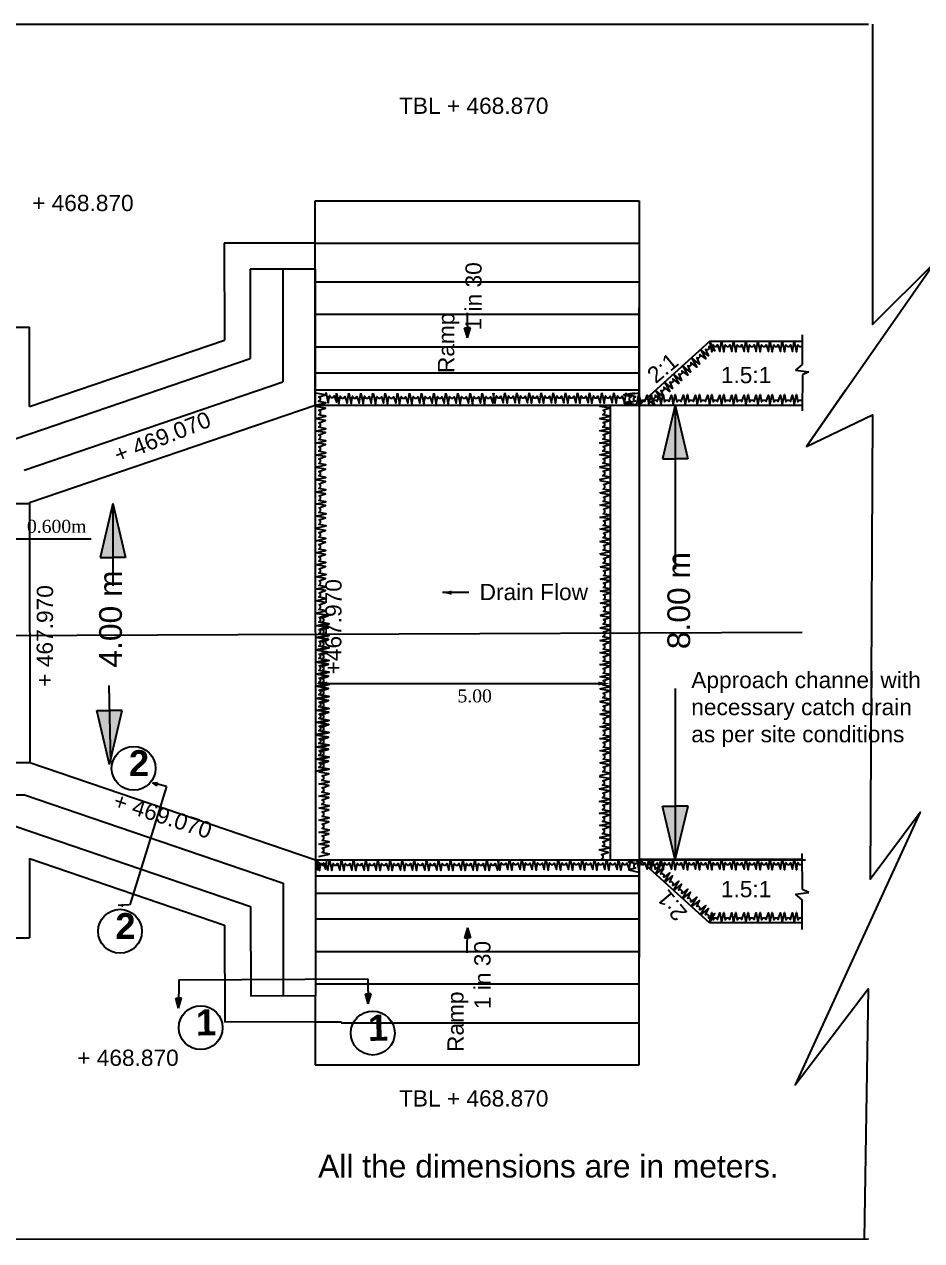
# Model space of a CAD drawing. Header units: inches. Extents: x 22.1 to 110.6, y -31.4 to 37.6.
# Drawn here: x 63.39 to 77.21, y -12.12 to 6.6 of the extents above; entities that cross this region are included whole.
import ezdxf

# ---------------------------------------------------------------- set-up
doc = ezdxf.new("R2010")
doc.units = ezdxf.units.IN
doc.header["$MEASUREMENT"] = 0
doc.linetypes.add('ACAD_ISO03W100', pattern=[30, 12, -18])
doc.styles.get("Standard").update_dxf_attribs({"font": 'times.ttf', "height": 0.2})
doc.dimstyles.get("Standard").update_dxf_attribs({"dimtxt": 0.18, "dimasz": 0.18, "dimexe": 0.18, "dimexo": 0.0625, "dimgap": 0.09, "dimtad": 2, "dimjust": 1, "dimdec": 4, "dimzin": 0, "dimdsep": 46, "dimtxsty": 'Standard', "dimcen": 0.09, "dimadec": 0, "dimazin": 0, "dimtfac": 1, "dimtdec": 4, "dimtofl": 0, "dimtmove": 0, "dimatfit": 3, "dimfxl": 1, "dimtolj": 1, "dimtzin": 0, "dimarcsym": 0})

# ---------------------------------------------------------------- blocks, each defined once
blk = doc.blocks.new('*D8')
at = {"color": 0, "lineweight": -2, "transparency": 16777216}
for p, q in [((67.874, -2.848), (67.874, -3.726)), ((72.408, -2.83), (72.408, -3.726)), ((68.054, -3.546), (72.228, -3.546))]:
    blk.add_line(p, q, dxfattribs=at)
at = {"color": 0, "transparency": 16777216}
for points in [[(68.054, -3.516), (68.054, -3.576), (67.874, -3.546)], [(72.228, -3.516), (72.228, -3.576), (72.408, -3.546)]]:
    blk.add_solid(points, dxfattribs=at)
at = {"layer": 'Defpoints', "color": 0, "transparency": 16777216}
for p in [(67.874, -2.785), (72.408, -2.767), (72.408, -3.546)]:
    blk.add_point(p, dxfattribs=at)
at = {"color": 0, "transparency": 16777216, "insert": (70.325, -3.738), "char_height": 0.2, "attachment_point": 5}
blk.add_mtext('\\A1;5.00', dxfattribs=at)
blk = doc.blocks.new('*D10')
at = {"color": 0, "lineweight": -2, "transparency": 16777216}
for p, q in [((62.574, -1.326), (62.574, -1.14)), ((62.754, -1.32), (62.974, -1.32)), ((63.154, -1.32), (64.421, -1.32)), ((63.154, -1.379), (63.154, -1.5))]:
    blk.add_line(p, q, dxfattribs=at)
at = {"color": 0, "transparency": 16777216}
for points in [[(62.754, -1.29), (62.754, -1.35), (62.574, -1.32)], [(62.974, -1.29), (62.974, -1.35), (63.154, -1.32)]]:
    blk.add_solid(points, dxfattribs=at)
at = {"layer": 'Defpoints', "color": 0, "transparency": 16777216}
for p in [(62.574, -1.389), (63.154, -1.316), (63.154, -1.32)]:
    blk.add_point(p, dxfattribs=at)
at = {"color": 0, "transparency": 16777216, "insert": (63.89, -1.128), "char_height": 0.2, "attachment_point": 5}
blk.add_mtext('\\A1;0.600m', dxfattribs=at)

msp = doc.modelspace()

# ---------------------------------------------------------------- hatches: boundary and pattern name
h = msp.add_hatch(color=256)
h.paths.add_polyline_path([(70.26002, 1.92849), (70.21521, 1.92918), (70.21284, 1.7752)])
h.paths.add_polyline_path([(70.21521, 1.92918), (70.1704, 1.92987), (70.21284, 1.7752)])
h = msp.add_hatch(color=256)
h.paths.add_polyline_path([(73.41168, 0.73938), (73.21575, -0.08864), (73.41168, -0.08864)])
h.paths.add_polyline_path([(73.41168, 0.73938), (73.41168, -0.08864), (73.60761, -0.08864)])
h = msp.add_hatch(color=256)
h.paths.add_polyline_path([(64.75442, -0.77645), (64.55849, -1.60448), (64.75442, -1.60448)])
h.paths.add_polyline_path([(64.75442, -0.77645), (64.75442, -1.60448), (64.95035, -1.60448)])
h = msp.add_hatch(color=256)
h.paths.add_polyline_path([(69.97063, -2.11358), (69.82782, -2.1465), (69.97063, -2.1465)])
h.paths.add_polyline_path([(69.97063, -2.1465), (69.82782, -2.1465), (69.97063, -2.17943)])
h = msp.add_hatch(color=256)
h.paths.add_polyline_path([(64.70192, -4.7896), (64.89785, -3.96157), (64.70192, -3.96157)])
h.paths.add_polyline_path([(64.70192, -4.7896), (64.70192, -3.96157), (64.50599, -3.96157)])
h = msp.add_hatch(color=256)
h.paths.add_polyline_path([(65.43503, -5.09314), (65.36346, -5.07396), (65.42797, -5.11949)])
h.paths.add_polyline_path([(65.44209, -5.06679), (65.36346, -5.07396), (65.43503, -5.09314)])
h = msp.add_hatch(color=256)
h.paths.add_polyline_path([(73.41324, -6.26062), (73.60917, -5.43259), (73.41324, -5.43259)])
h.paths.add_polyline_path([(73.41324, -6.26062), (73.41324, -5.43259), (73.21731, -5.43259)])
h = msp.add_hatch(color=256)
h.paths.add_polyline_path([(64.91342, -6.93399), (64.86172, -6.95257), (64.86172, -6.96086), (64.91321, -6.96127)])
h.paths.add_polyline_path([(64.91321, -6.96127), (64.86172, -6.96086), (64.86172, -6.96921), (64.913, -6.98854)])
h.paths.add_polyline_path([(64.86172, -6.95257), (64.83912, -6.96069), (64.86172, -6.96086)])
h.paths.add_polyline_path([(64.86172, -6.96086), (64.83912, -6.96069), (64.86172, -6.96921)])
h = msp.add_hatch(color=256)
h.paths.add_polyline_path([(70.26002, -7.45903), (70.21521, -7.45973), (70.21284, -7.30575)])
h.paths.add_polyline_path([(70.21521, -7.45973), (70.1704, -7.46042), (70.21284, -7.30575)])
h = msp.add_hatch(color=256)
h.paths.add_polyline_path([(65.81335, -8.38857), (65.76854, -8.38788), (65.76616, -8.54186)])
h.paths.add_polyline_path([(65.76854, -8.38788), (65.72373, -8.38719), (65.76616, -8.54186)])
h = msp.add_hatch(color=256)
h.paths.add_polyline_path([(68.73247, -8.32271), (68.68766, -8.32202), (68.68528, -8.476)])
h.paths.add_polyline_path([(68.68766, -8.32202), (68.64285, -8.32133), (68.68528, -8.476)])

# ---------------------------------------------------------------- linework, layer by layer
for p, q in [((24.58077, 6.60117), (76.38602, 6.60117)), ((67.87152, 3.88519), (72.85844, 3.88519)), ((67.87152, 2.83338), (67.87152, 3.88519)), ((72.85844, 3.88519), (72.85844, -6.26062)), ((68.27152, 3.23519), (72.85844, 3.23519)), ((67.87152, 2.83338), (66.87035, 2.83283)), ((66.87035, 2.83283), (66.87112, 1.45503)), ((67.37035, 2.83311), (67.37132, 1.0972)), ((67.87152, 2.83338), (67.87656, -8.35462)), ((67.87152, 0.73938), (67.87152, 2.83338)), ((67.87152, 2.63938), (72.85844, 2.63938)), ((67.87152, 2.13938), (72.85844, 2.13938)), ((70.20874, 2.15897), (70.21284, 1.7752)), ((72.85844, 0.73938), (72.85844, 2.23938)), ((70.21284, 1.7752), (70.1704, 1.92987)), ((70.1704, 1.92987), (70.21521, 1.92918)), ((70.21284, 1.7752), (70.26002, 1.92849)), ((70.26002, 1.92849), (70.21521, 1.92918)), ((73.93784, 1.72014), (72.85844, 0.73938)), ((75.36436, 1.72014), (73.93784, 1.72014)), ((75.36436, 1.82128), (75.36436, 1.36667)), ((67.87152, 1.63938), (72.85844, 1.63938)), ((75.36436, 1.36667), (75.26123, 1.27652)), ((67.87152, 1.23938), (72.85844, 1.23938)), ((75.26123, 1.27652), (75.46849, 1.25166)), ((75.37315, 1.20609), (75.36436, 0.65289)), ((75.46849, 1.25166), (75.37315, 1.20609)), ((63.38994, -0.25907), (67.37132, 1.0972)), ((67.87152, 0.97341), (72.85844, 0.97341)), ((63.47268, -0.7591), (67.87152, 0.73938)), ((67.87152, 0.73938), (72.85844, 0.73938)), ((72.40844, 0.73938), (72.40844, -6.26062)), ((72.85844, 0.73938), (72.85844, -6.26062)), ((72.85844, 0.73938), (75.36436, 0.73938)), ((73.41168, 0.73938), (73.21575, -0.08864)), ((73.41168, 0.73938), (73.41168, -1.78499)), ((73.41168, 0.73938), (73.60761, -0.08864)), ((73.21575, -0.08864), (73.41168, -0.08864)), ((73.60761, -0.08864), (73.41168, -0.08864)), ((46.88776, -0.75336), (63.47269, -0.77479)), ((63.47268, -0.7591), (63.47535, -4.7591)), ((64.75442, -0.77645), (64.55849, -1.60448)), ((64.75442, -0.77645), (64.75437, -2.03982)), ((64.75442, -0.77645), (64.95035, -1.60448)), ((64.55849, -1.60448), (64.75442, -1.60448)), ((64.95035, -1.60448), (64.75442, -1.60448)), ((70.23578, -2.1465), (69.82782, -2.1465)), ((29.73537, -2.93597), (75.36436, -2.75535)), ((64.72592, -4.75953), (64.69746, -3.57495)), ((73.41168, -3.62245), (73.41168, -6.26062)), ((64.70192, -4.7896), (64.50599, -3.96157)), ((64.50599, -3.96157), (64.70192, -3.96157)), ((64.70192, -4.7896), (64.89785, -3.96157)), ((64.89785, -3.96157), (64.70192, -3.96157)), ((46.88742, -4.75336), (63.47535, -4.7591)), ((63.47535, -4.7591), (67.8754, -6.26062)), ((65.58015, -5.13156), (65.01696, -6.95223)), ((65.36346, -5.07396), (65.44209, -5.06679)), ((65.36346, -5.07396), (65.42797, -5.11949)), ((65.57866, -5.13164), (65.36346, -5.07396)), ((65.42797, -5.11949), (65.44209, -5.06679)), ((46.88724, -5.25336), (63.3923, -5.25907)), ((63.3923, -5.25907), (67.3756, -6.61837)), ((73.21731, -5.43259), (73.41324, -5.43259)), ((73.41324, -6.26062), (73.21731, -5.43259)), ((73.60917, -5.43259), (73.41324, -5.43259)), ((73.41324, -6.26062), (73.60917, -5.43259)), ((75.37315, -6.7168), (75.36436, -6.1636)), ((67.87152, -6.26062), (72.85844, -6.26062)), ((67.8754, -6.26062), (75.41673, -6.26062)), ((67.8754, -6.26062), (67.8754, -8.35462)), ((72.85844, -6.25009), (75.36436, -6.25009)), ((73.93784, -7.23085), (72.85844, -6.25009)), ((72.85844, -6.26062), (72.85844, -7.76062)), ((72.85844, -9.41573), (72.85844, -6.26062)), ((67.87152, -6.50396), (72.85844, -6.50396)), ((67.3756, -6.61837), (67.37656, -8.35489)), ((75.46849, -6.76237), (75.37315, -6.7168)), ((67.87152, -6.76993), (72.85844, -6.76993)), ((75.26123, -6.78723), (75.46849, -6.76237)), ((75.36436, -6.87738), (75.26123, -6.78723)), ((75.36436, -7.33199), (75.36436, -6.87738)), ((65.01306, -6.95241), (64.83912, -6.96069)), ((67.87152, -7.16993), (72.85844, -7.16993)), ((75.36436, -7.23085), (73.93784, -7.23085)), ((70.21284, -7.30575), (70.1704, -7.46042)), ((70.1704, -7.46042), (70.21521, -7.45973)), ((70.20874, -7.68952), (70.21284, -7.30575)), ((70.21284, -7.30575), (70.26002, -7.45903)), ((70.26002, -7.45903), (70.21521, -7.45973)), ((67.87152, -7.66993), (72.85844, -7.66993)), ((65.77285, -8.10807), (65.76616, -8.54186)), ((65.77285, -8.10807), (68.68119, -8.09223)), ((67.87152, -8.16993), (72.85844, -8.16993)), ((68.68119, -8.09223), (68.68528, -8.476)), ((65.72373, -8.38719), (65.76854, -8.38788)), ((65.76616, -8.54186), (65.72373, -8.38719)), ((65.76616, -8.54186), (65.81335, -8.38857)), ((65.81335, -8.38857), (65.76854, -8.38788)), ((67.8754, -8.35462), (66.87656, -8.35517)), ((67.87152, -8.36393), (67.87152, -9.41573)), ((68.68528, -8.476), (68.64285, -8.32133)), ((68.64285, -8.32133), (68.68766, -8.32202)), ((68.68528, -8.476), (68.73247, -8.32271)), ((68.73247, -8.32271), (68.68766, -8.32202)), ((68.27152, -8.76573), (72.85844, -8.76573)), ((67.87152, -9.41573), (72.85844, -9.41573)), ((24.47251, -12.12123), (76.38602, -12.09245))]:
    msp.add_line(p, q)
at = {"linetype": 'ACAD_ISO03W100'}
for p, q in [((67.87129, 3.23338), (66.47013, 3.23261)), ((66.47013, 3.23261), (66.47096, 1.74128)), ((67.87129, 3.23338), (68.27152, 3.23519)), ((56.62106, 1.95204), (63.47362, 1.9409)), ((63.47319, 0.72008), (63.47362, 1.9409)), ((63.47319, 0.72008), (66.47096, 1.74128)), ((63.073, 0.16118), (66.87112, 1.45503)), ((63.073, -5.67937), (66.87579, -6.97613)), ((63.47319, -6.23827), (66.47595, -7.26233)), ((63.47319, -6.23827), (63.47362, -7.4591)), ((66.87579, -6.97613), (66.87656, -8.35517)), ((66.47595, -7.26233), (66.47678, -8.75539)), ((56.62628, -7.46146), (63.47362, -7.4591)), ((67.87562, -8.75462), (66.47678, -8.75539)), ((67.87562, -8.75462), (68.2754, -8.7544))]:
    msp.add_line(p, q, dxfattribs=at)
for points in [[(76.44901, 6.60117), (76.44901, 1.97827), (77.41327, 2.94171), (75.43118, 0.10491), (76.03395, 0.9676), (75.43118, 0.10491), (76.44937, 0.58995), (76.41183, -6.55917), (77.1807, -5.52504), (75.25852, -9.72067), (76.38226, -8.24334), (76.32218, -12.09248)], [(73.93784, 1.72014), (74.02036, 1.57646), (73.92962, 1.64452), (73.93098, 1.60783), (73.91035, 1.58908), (73.88033, 1.59436), (73.9219, 1.4977), (73.79974, 1.59466)], [(73.93784, 1.72014), (73.97339, 1.55831), (73.99478, 1.6697), (74.01844, 1.64163), (74.04633, 1.64163), (74.065, 1.66572), (74.09923, 1.56623), (74.12444, 1.72014)], [(74.12444, 1.72014), (74.15999, 1.55831), (74.18138, 1.6697), (74.20504, 1.64163), (74.23292, 1.64163), (74.25159, 1.66572), (74.28582, 1.56623), (74.31104, 1.72014)], [(74.31104, 1.72014), (74.34658, 1.55831), (74.36798, 1.6697), (74.39164, 1.64163), (74.41952, 1.64163), (74.43819, 1.66572), (74.47242, 1.56623), (74.49763, 1.72014)], [(74.49763, 1.72014), (74.53318, 1.55831), (74.55457, 1.6697), (74.57823, 1.64163), (74.60612, 1.64163), (74.62479, 1.66572), (74.65902, 1.56623), (74.68423, 1.72014)], [(74.68423, 1.72014), (74.71978, 1.55831), (74.74117, 1.6697), (74.76483, 1.64163), (74.79271, 1.64163), (74.81138, 1.66572), (74.84561, 1.56623), (74.87082, 1.72014)], [(74.87082, 1.72014), (74.90637, 1.55831), (74.92777, 1.6697), (74.95143, 1.64163), (74.97931, 1.64163), (74.99798, 1.66572), (75.03221, 1.56623), (75.05742, 1.72014)], [(75.05742, 1.72014), (75.09297, 1.55831), (75.11436, 1.6697), (75.13802, 1.64163), (75.1659, 1.64163), (75.18457, 1.66572), (75.2188, 1.56623), (75.24402, 1.72014)], [(75.24402, 1.72014), (75.27956, 1.55831), (75.30096, 1.6697), (75.32462, 1.64163), (75.3525, 1.64163), (75.36436, 1.65693)], [(73.79974, 1.59466), (73.88226, 1.45098), (73.79152, 1.51904), (73.79288, 1.48235), (73.77224, 1.4636), (73.74223, 1.46887), (73.7838, 1.37222), (73.66164, 1.46918)], [(73.52353, 1.3437), (73.60605, 1.20001), (73.51531, 1.26807), (73.51667, 1.23139), (73.49604, 1.21264), (73.46602, 1.21791), (73.50759, 1.12126), (73.38543, 1.21821)], [(73.66164, 1.46918), (73.74416, 1.3255), (73.65341, 1.39356), (73.65478, 1.35687), (73.63414, 1.33812), (73.60412, 1.34339), (73.6457, 1.24674), (73.52353, 1.3437)], [(73.38543, 1.21821), (73.46795, 1.07453), (73.37721, 1.14259), (73.37857, 1.10591), (73.35793, 1.08715), (73.32792, 1.09243), (73.36949, 0.99577), (73.24733, 1.09273)], [(68.03429, 0.93677), (68.06984, 0.77493), (68.09124, 0.88633), (68.1149, 0.85826), (68.14278, 0.85826), (68.16145, 0.88235), (68.19568, 0.78285), (68.19899, 0.92636)], [(73.10922, 0.96725), (73.19174, 0.82357), (73.101, 0.89163), (73.10236, 0.85494), (73.08173, 0.83619), (73.05171, 0.84146), (73.09328, 0.74481), (72.97112, 0.84177)], [(73.24733, 1.09273), (73.32985, 0.94905), (73.2391, 1.01711), (73.24047, 0.98042), (73.21983, 0.96167), (73.18981, 0.96695), (73.23139, 0.87029), (73.10922, 0.96725)], [(67.87246, 0.73938), (68.03429, 0.77493), (67.9229, 0.79632), (67.95097, 0.81998), (67.95097, 0.84787), (67.92688, 0.86654), (68.02637, 0.90077), (67.87246, 0.92598)], [(68.19899, 0.92636), (68.23453, 0.76452), (68.25593, 0.87592), (68.27959, 0.84785), (68.30747, 0.84785), (68.32614, 0.87194), (68.36037, 0.77245), (68.38558, 0.92636)], [(68.38558, 0.92636), (68.42113, 0.76452), (68.44252, 0.87592), (68.46618, 0.84785), (68.49407, 0.84785), (68.51274, 0.87194), (68.54696, 0.77245), (68.57218, 0.92636)], [(68.57218, 0.92636), (68.60772, 0.76452), (68.62912, 0.87592), (68.65278, 0.84785), (68.68066, 0.84785), (68.69933, 0.87194), (68.73356, 0.77245), (68.75877, 0.92636)], [(68.76122, 0.9235), (68.79676, 0.76166), (68.81816, 0.87306), (68.84182, 0.84499), (68.8697, 0.84499), (68.88837, 0.86908), (68.9226, 0.76959), (68.94781, 0.9235)], [(68.94781, 0.9235), (68.98336, 0.76166), (69.00475, 0.87306), (69.02841, 0.84499), (69.0563, 0.84499), (69.07497, 0.86908), (69.1092, 0.76959), (69.13441, 0.9235)], [(69.13441, 0.9235), (69.16996, 0.76166), (69.19135, 0.87306), (69.21501, 0.84499), (69.24289, 0.84499), (69.26156, 0.86908), (69.29579, 0.76959), (69.32101, 0.9235)], [(69.32101, 0.9235), (69.35655, 0.76166), (69.37795, 0.87306), (69.40161, 0.84499), (69.42949, 0.84499), (69.44816, 0.86908), (69.48239, 0.76959), (69.5076, 0.9235)], [(69.5076, 0.9235), (69.54315, 0.76166), (69.56454, 0.87306), (69.5882, 0.84499), (69.61609, 0.84499), (69.63476, 0.86908), (69.66898, 0.76959), (69.6942, 0.9235)], [(69.6942, 0.9235), (69.72974, 0.76166), (69.75114, 0.87306), (69.7748, 0.84499), (69.80268, 0.84499), (69.82135, 0.86908), (69.85558, 0.76959), (69.88079, 0.9235)], [(69.88079, 0.9235), (69.91634, 0.76166), (69.93774, 0.87306), (69.96139, 0.84499), (69.98928, 0.84499), (70.00795, 0.86908), (70.04218, 0.76959), (70.06739, 0.9235)], [(70.06739, 0.9235), (70.10294, 0.76166), (70.12433, 0.87306), (70.14799, 0.84499), (70.17587, 0.84499), (70.19454, 0.86908), (70.22877, 0.76959), (70.25399, 0.9235)], [(70.25399, 0.9235), (70.28953, 0.76166), (70.31093, 0.87306), (70.33459, 0.84499), (70.36247, 0.84499), (70.38114, 0.86908), (70.41537, 0.76959), (70.44058, 0.9235)], [(70.44058, 0.9235), (70.47613, 0.76166), (70.49752, 0.87306), (70.52118, 0.84499), (70.54907, 0.84499), (70.56774, 0.86908), (70.60197, 0.76959), (70.62718, 0.9235)], [(70.60197, 0.93142), (70.63751, 0.76959), (70.65891, 0.88098), (70.68257, 0.85291), (70.71045, 0.85291), (70.72912, 0.877), (70.76335, 0.77751), (70.78856, 0.93142)], [(70.78856, 0.93142), (70.82411, 0.76959), (70.8455, 0.88098), (70.86916, 0.85291), (70.89705, 0.85291), (70.91572, 0.877), (70.94995, 0.77751), (70.97516, 0.93142)], [(70.97516, 0.93142), (71.01071, 0.76959), (71.0321, 0.88098), (71.05576, 0.85291), (71.08364, 0.85291), (71.10231, 0.877), (71.13654, 0.77751), (71.16176, 0.93142)], [(71.16176, 0.93142), (71.1973, 0.76959), (71.2187, 0.88098), (71.24236, 0.85291), (71.27024, 0.85291), (71.28891, 0.877), (71.32314, 0.77751), (71.34835, 0.93142)], [(71.34835, 0.93142), (71.3839, 0.76959), (71.40529, 0.88098), (71.42895, 0.85291), (71.45684, 0.85291), (71.47551, 0.877), (71.50974, 0.77751), (71.53495, 0.93142)], [(71.53495, 0.93142), (71.5705, 0.76959), (71.59189, 0.88098), (71.61555, 0.85291), (71.64343, 0.85291), (71.6621, 0.877), (71.69633, 0.77751), (71.72154, 0.93142)], [(71.72154, 0.93142), (71.75709, 0.76959), (71.77849, 0.88098), (71.80215, 0.85291), (71.83003, 0.85291), (71.8487, 0.877), (71.88293, 0.77751), (71.90814, 0.93142)], [(71.90814, 0.93142), (71.94369, 0.76959), (71.96508, 0.88098), (71.98874, 0.85291), (72.01663, 0.85291), (72.0353, 0.877), (72.06952, 0.77751), (72.09474, 0.93142)], [(72.09474, 0.93142), (72.13028, 0.76959), (72.15168, 0.88098), (72.17534, 0.85291), (72.20322, 0.85291), (72.22189, 0.877), (72.25612, 0.77751), (72.28133, 0.93142)], [(72.28133, 0.93142), (72.31688, 0.76959), (72.33827, 0.88098), (72.36193, 0.85291), (72.38982, 0.85291), (72.40849, 0.877), (72.44272, 0.77751), (72.46793, 0.93142)], [(72.46793, 0.93142), (72.50348, 0.76959), (72.52487, 0.88098), (72.54853, 0.85291), (72.57641, 0.85291), (72.59508, 0.877), (72.62931, 0.77751), (72.65453, 0.93142)], [(72.785, 0.92577), (72.62166, 0.89794), (72.73192, 0.87129), (72.70276, 0.84898), (72.70143, 0.82113), (72.72461, 0.80134), (72.62361, 0.77187), (72.77615, 0.73938)], [(72.8544, 0.92577), (72.69107, 0.89794), (72.80132, 0.87129), (72.77216, 0.84898), (72.77084, 0.82113), (72.79401, 0.80134), (72.69301, 0.77187), (72.84555, 0.73938)], [(72.81826, 0.73938), (72.85381, 0.90122), (72.87521, 0.78982), (72.89887, 0.81789), (72.92675, 0.81789), (72.94542, 0.7938), (72.97965, 0.8933), (73.00486, 0.73938)], [(73.00486, 0.73938), (73.04041, 0.90122), (73.0618, 0.78982), (73.08546, 0.81789), (73.11335, 0.81789), (73.13201, 0.7938), (73.16624, 0.8933), (73.19146, 0.73938)], [(73.19146, 0.73938), (73.227, 0.90122), (73.2484, 0.78982), (73.27206, 0.81789), (73.29994, 0.81789), (73.31861, 0.7938), (73.35284, 0.8933), (73.37805, 0.73938)], [(73.37805, 0.73938), (73.4136, 0.90122), (73.43499, 0.78982), (73.45865, 0.81789), (73.48654, 0.81789), (73.50521, 0.7938), (73.53944, 0.8933), (73.56465, 0.73938)], [(73.56465, 0.73938), (73.6002, 0.90122), (73.62159, 0.78982), (73.64525, 0.81789), (73.67313, 0.81789), (73.6918, 0.7938), (73.72603, 0.8933), (73.75125, 0.73938)], [(73.75125, 0.73938), (73.78679, 0.90122), (73.80819, 0.78982), (73.83185, 0.81789), (73.85973, 0.81789), (73.8784, 0.7938), (73.91263, 0.8933), (73.93784, 0.73938)], [(73.93784, 0.73938), (73.97339, 0.90122), (73.99478, 0.78982), (74.01844, 0.81789), (74.04633, 0.81789), (74.065, 0.7938), (74.09923, 0.8933), (74.12444, 0.73938)], [(74.12444, 0.73938), (74.15999, 0.90122), (74.18138, 0.78982), (74.20504, 0.81789), (74.23292, 0.81789), (74.25159, 0.7938), (74.28582, 0.8933), (74.31104, 0.73938)], [(74.31104, 0.73938), (74.34658, 0.90122), (74.36798, 0.78982), (74.39164, 0.81789), (74.41952, 0.81789), (74.43819, 0.7938), (74.47242, 0.8933), (74.49763, 0.73938)], [(74.49763, 0.73938), (74.53318, 0.90122), (74.55457, 0.78982), (74.57823, 0.81789), (74.60612, 0.81789), (74.62479, 0.7938), (74.65902, 0.8933), (74.68423, 0.73938)], [(74.68423, 0.73938), (74.71978, 0.90122), (74.74117, 0.78982), (74.76483, 0.81789), (74.79271, 0.81789), (74.81138, 0.7938), (74.84561, 0.8933), (74.87082, 0.73938)], [(74.87082, 0.73938), (74.90637, 0.90122), (74.92777, 0.78982), (74.95143, 0.81789), (74.97931, 0.81789), (74.99798, 0.7938), (75.03221, 0.8933), (75.05742, 0.73938)], [(75.05742, 0.73938), (75.09297, 0.90122), (75.11436, 0.78982), (75.13802, 0.81789), (75.1659, 0.81789), (75.18457, 0.7938), (75.2188, 0.8933), (75.24402, 0.73938)], [(75.24402, 0.73938), (75.27956, 0.90122), (75.30096, 0.78982), (75.32462, 0.81789), (75.3525, 0.81789), (75.36436, 0.8026)], [(67.87289, 0.53254), (68.03472, 0.56808), (67.92333, 0.58948), (67.9514, 0.61314), (67.9514, 0.64102), (67.92731, 0.65969), (68.0268, 0.69392), (67.87289, 0.71913)], [(72.2477, 0.53456), (72.40953, 0.5701), (72.29814, 0.5915), (72.32621, 0.61516), (72.32621, 0.64304), (72.30212, 0.66171), (72.40161, 0.69594), (72.2477, 0.72115)], [(67.87367, 0.3411), (68.0355, 0.37665), (67.92411, 0.39804), (67.95218, 0.4217), (67.95218, 0.44959), (67.92809, 0.46826), (68.02758, 0.50248), (67.87367, 0.5277)], [(72.24848, 0.34312), (72.41031, 0.37867), (72.29891, 0.40006), (72.32698, 0.42372), (72.32698, 0.45161), (72.3029, 0.47028), (72.40239, 0.50451), (72.24848, 0.52972)], [(67.87367, 0.1545), (68.0355, 0.19005), (67.92411, 0.21145), (67.95218, 0.23511), (67.95218, 0.26299), (67.92809, 0.28166), (68.02758, 0.31589), (67.87367, 0.3411)], [(72.24848, 0.15653), (72.41031, 0.19207), (72.29891, 0.21347), (72.32698, 0.23713), (72.32698, 0.26501), (72.3029, 0.28368), (72.40239, 0.31791), (72.24848, 0.34312)], [(67.87383, -0.02792), (68.03567, 0.00762), (67.92427, 0.02902), (67.95234, 0.05268), (67.95234, 0.08056), (67.92825, 0.09923), (68.02775, 0.13346), (67.87383, 0.15867)], [(72.24864, -0.0259), (72.41048, 0.00964), (72.29908, 0.03104), (72.32715, 0.0547), (72.32715, 0.08258), (72.30306, 0.10125), (72.40255, 0.13548), (72.24864, 0.16069)], [(67.87383, -0.21452), (68.03567, -0.17897), (67.92427, -0.15758), (67.95234, -0.13392), (67.95234, -0.10604), (67.92825, -0.08737), (68.02775, -0.05314), (67.87383, -0.02792)], [(72.24864, -0.2125), (72.41048, -0.17695), (72.29908, -0.15556), (72.32715, -0.1319), (72.32715, -0.10401), (72.30306, -0.08534), (72.40255, -0.05112), (72.24864, -0.0259)], [(67.87331, -0.40733), (68.03515, -0.37178), (67.92375, -0.35039), (67.95182, -0.32673), (67.95182, -0.29885), (67.92773, -0.28018), (68.02723, -0.24595), (67.87331, -0.22073)], [(72.24812, -0.40531), (72.40996, -0.36976), (72.29856, -0.34837), (72.32663, -0.32471), (72.32663, -0.29683), (72.30254, -0.27816), (72.40203, -0.24393), (72.24812, -0.21871)], [(67.87409, -0.59877), (68.03593, -0.56322), (67.92453, -0.54183), (67.9526, -0.51817), (67.9526, -0.49028), (67.92851, -0.47161), (68.028, -0.43738), (67.87409, -0.41217)], [(72.25167, -0.61044), (72.4135, -0.5749), (72.30211, -0.5535), (72.33018, -0.52984), (72.33018, -0.50196), (72.30609, -0.48329), (72.40558, -0.44906), (72.25167, -0.42385)], [(67.87409, -0.78536), (68.03593, -0.74982), (67.92453, -0.72842), (67.9526, -0.70476), (67.9526, -0.67688), (67.92851, -0.65821), (68.028, -0.62398), (67.87409, -0.59877)], [(72.25245, -0.80188), (72.41428, -0.76633), (72.30288, -0.74494), (72.33095, -0.72128), (72.33095, -0.6934), (72.30687, -0.67473), (72.40636, -0.6405), (72.25245, -0.61528)], [(67.87426, -0.96779), (68.03609, -0.93224), (67.9247, -0.91085), (67.95277, -0.88719), (67.95277, -0.85931), (67.92868, -0.84064), (68.02817, -0.80641), (67.87426, -0.78119)], [(72.25245, -0.98848), (72.41428, -0.95293), (72.30288, -0.93154), (72.33095, -0.90788), (72.33095, -0.87999), (72.30687, -0.86132), (72.40636, -0.82709), (72.25245, -0.80188)], [(67.87426, -1.15439), (68.03609, -1.11884), (67.9247, -1.09745), (67.95277, -1.07379), (67.95277, -1.0459), (67.92868, -1.02723), (68.02817, -0.993), (67.87426, -0.96779)], [(72.25261, -1.1709), (72.41445, -1.13536), (72.30305, -1.11396), (72.33112, -1.0903), (72.33112, -1.06242), (72.30703, -1.04375), (72.40652, -1.00952), (72.25261, -0.98431)], [(67.87357, -1.34997), (68.0354, -1.31442), (67.92401, -1.29303), (67.95208, -1.26937), (67.95208, -1.24148), (67.92799, -1.22281), (68.02748, -1.18858), (67.87357, -1.16337)], [(72.25261, -1.3575), (72.41445, -1.32195), (72.30305, -1.30056), (72.33112, -1.2769), (72.33112, -1.24902), (72.30703, -1.23035), (72.40652, -1.19612), (72.25261, -1.1709)], [(67.87373, -1.5324), (68.03557, -1.49685), (67.92417, -1.47546), (67.95224, -1.4518), (67.95224, -1.42391), (67.92815, -1.40524), (68.02765, -1.37101), (67.87373, -1.3458)], [(72.25209, -1.55031), (72.41393, -1.51476), (72.30253, -1.49337), (72.3306, -1.46971), (72.3306, -1.44183), (72.30651, -1.42316), (72.406, -1.38893), (72.25209, -1.36372)], [(67.87373, -1.71899), (68.03557, -1.68345), (67.92417, -1.66205), (67.95224, -1.63839), (67.95224, -1.61051), (67.92815, -1.59184), (68.02765, -1.55761), (67.87373, -1.5324)], [(72.2542, -1.74827), (72.41603, -1.71272), (72.30463, -1.69133), (72.33271, -1.66767), (72.33271, -1.63978), (72.30862, -1.62111), (72.40811, -1.58688), (72.2542, -1.56167)], [(67.87468, -1.9053), (68.03651, -1.86975), (67.92512, -1.84836), (67.95319, -1.8247), (67.95319, -1.79682), (67.9291, -1.77815), (68.02859, -1.74392), (67.87468, -1.7187)], [(72.25497, -1.9397), (72.41681, -1.90415), (72.30541, -1.88276), (72.33348, -1.8591), (72.33348, -1.83122), (72.30939, -1.81255), (72.40889, -1.77832), (72.25497, -1.75311)], [(67.87468, -2.0919), (68.03651, -2.05635), (67.92512, -2.03496), (67.95319, -2.0113), (67.95319, -1.98341), (67.9291, -1.96474), (68.02859, -1.93051), (67.87468, -1.9053)], [(72.25497, -2.1263), (72.41681, -2.09075), (72.30541, -2.06936), (72.33348, -2.0457), (72.33348, -2.01781), (72.30939, -1.99914), (72.40889, -1.96491), (72.25497, -1.9397)], [(67.87485, -2.27432), (68.03668, -2.23878), (67.92528, -2.21738), (67.95336, -2.19372), (67.95336, -2.16584), (67.92927, -2.14717), (68.02876, -2.11294), (67.87485, -2.08773)], [(72.25514, -2.30873), (72.41697, -2.27318), (72.30558, -2.25179), (72.33365, -2.22813), (72.33365, -2.20024), (72.30956, -2.18157), (72.40905, -2.14734), (72.25514, -2.12213)], [(67.87485, -2.46092), (68.03668, -2.42537), (67.92528, -2.40398), (67.95336, -2.38032), (67.95336, -2.35244), (67.92927, -2.33377), (68.02876, -2.29954), (67.87485, -2.27432)], [(72.25514, -2.49532), (72.41697, -2.45978), (72.30558, -2.43838), (72.33365, -2.41472), (72.33365, -2.38684), (72.30956, -2.36817), (72.40905, -2.33394), (72.25514, -2.30873)], [(67.87416, -2.6565), (68.03599, -2.62095), (67.92459, -2.59956), (67.95267, -2.5759), (67.95267, -2.54802), (67.92858, -2.52935), (68.02807, -2.49512), (67.87416, -2.46991)], [(67.92248, -2.6611), (68.08431, -2.62555), (67.97292, -2.60416), (68.00099, -2.5805), (68.00099, -2.55262), (67.9769, -2.53395), (68.07639, -2.49972), (67.92248, -2.4745)], [(72.25462, -2.68813), (72.41645, -2.65259), (72.30506, -2.63119), (72.33313, -2.60753), (72.33313, -2.57965), (72.30904, -2.56098), (72.40853, -2.52675), (72.25462, -2.50154)], [(67.87432, -2.83893), (68.03616, -2.80338), (67.92476, -2.78199), (67.95283, -2.75833), (67.95283, -2.73045), (67.92874, -2.71178), (68.02824, -2.67755), (67.87432, -2.65233)], [(67.92264, -2.84353), (68.08448, -2.80798), (67.97308, -2.78659), (68.00115, -2.76293), (68.00115, -2.73504), (67.97706, -2.71637), (68.07656, -2.68215), (67.92264, -2.65693)], [(72.2492, -2.88128), (72.41104, -2.84573), (72.29964, -2.82434), (72.32771, -2.80068), (72.32771, -2.77279), (72.30362, -2.75412), (72.40311, -2.71989), (72.2492, -2.69468)], [(67.87432, -3.02553), (68.03616, -2.98998), (67.92476, -2.96859), (67.95283, -2.94493), (67.95283, -2.91704), (67.92874, -2.89837), (68.02824, -2.86414), (67.87432, -2.83893)], [(67.92264, -3.03012), (68.08448, -2.99458), (67.97308, -2.97318), (68.00115, -2.94952), (68.00115, -2.92164), (67.97706, -2.90297), (68.07656, -2.86874), (67.92264, -2.84353)], [(72.24998, -3.07271), (72.41181, -3.03716), (72.30042, -3.01577), (72.32849, -2.99211), (72.32849, -2.96423), (72.3044, -2.94556), (72.40389, -2.91133), (72.24998, -2.88612)], [(67.875, -3.21873), (68.03683, -3.18318), (67.92544, -3.16179), (67.95351, -3.13813), (67.95351, -3.11024), (67.92942, -3.09157), (68.02891, -3.05734), (67.875, -3.03213)], [(67.92195, -3.22571), (68.08379, -3.19016), (67.97239, -3.16876), (68.00046, -3.14511), (68.00046, -3.11722), (67.97637, -3.09855), (68.07587, -3.06432), (67.92195, -3.03911)], [(72.24998, -3.25931), (72.41181, -3.22376), (72.30042, -3.20237), (72.32849, -3.17871), (72.32849, -3.15082), (72.3044, -3.13215), (72.40389, -3.09792), (72.24998, -3.07271)], [(67.87517, -3.40116), (68.037, -3.36561), (67.9256, -3.34422), (67.95367, -3.32056), (67.95367, -3.29267), (67.92959, -3.274), (68.02908, -3.23977), (67.87517, -3.21456)], [(67.92212, -3.40813), (68.08396, -3.37259), (67.97256, -3.35119), (68.00063, -3.32753), (68.00063, -3.29965), (67.97654, -3.28098), (68.07603, -3.24675), (67.92212, -3.22154)], [(72.25015, -3.44174), (72.41198, -3.40619), (72.30058, -3.3848), (72.32865, -3.36114), (72.32865, -3.33325), (72.30457, -3.31458), (72.40406, -3.28035), (72.25015, -3.25514)], [(67.87517, -3.58775), (68.037, -3.55221), (67.9256, -3.53081), (67.95367, -3.50715), (67.95367, -3.47927), (67.92959, -3.4606), (68.02908, -3.42637), (67.87517, -3.40116)], [(67.92212, -3.59473), (68.08396, -3.55918), (67.97256, -3.53779), (68.00063, -3.51413), (68.00063, -3.48625), (67.97654, -3.46758), (68.07603, -3.43335), (67.92212, -3.40813)], [(72.25015, -3.62833), (72.41198, -3.59279), (72.30058, -3.57139), (72.32865, -3.54773), (72.32865, -3.51985), (72.30457, -3.50118), (72.40406, -3.46695), (72.25015, -3.44174)], [(67.87611, -3.77406), (68.03795, -3.73851), (67.92655, -3.71712), (67.95462, -3.69346), (67.95462, -3.66558), (67.93053, -3.64691), (68.03002, -3.61268), (67.87611, -3.58746)], [(67.92307, -3.78104), (68.0849, -3.74549), (67.97351, -3.7241), (68.00158, -3.70044), (68.00158, -3.67255), (67.97749, -3.65388), (68.07698, -3.61965), (67.92307, -3.59444)], [(72.24963, -3.82114), (72.41146, -3.7856), (72.30006, -3.7642), (72.32813, -3.74054), (72.32813, -3.71266), (72.30405, -3.69399), (72.40354, -3.65976), (72.24963, -3.63455)], [(67.87611, -3.96066), (68.03795, -3.92511), (67.92655, -3.90372), (67.95462, -3.88006), (67.95462, -3.85217), (67.93053, -3.8335), (68.03002, -3.79927), (67.87611, -3.77406)], [(67.92307, -3.96763), (68.0849, -3.93209), (67.97351, -3.91069), (68.00158, -3.88703), (68.00158, -3.85915), (67.97749, -3.84048), (68.07698, -3.80625), (67.92307, -3.78104)], [(72.24933, -4.01927), (72.41116, -3.98373), (72.29977, -3.96233), (72.32784, -3.93867), (72.32784, -3.91079), (72.30375, -3.89212), (72.40324, -3.85789), (72.24933, -3.83268)], [(67.87628, -4.14308), (68.03811, -4.10754), (67.92672, -4.08614), (67.95479, -4.06248), (67.95479, -4.0346), (67.9307, -4.01593), (68.03019, -3.9817), (67.87628, -3.95649)], [(67.92323, -4.15006), (68.08507, -4.11452), (67.97367, -4.09312), (68.00174, -4.06946), (68.00174, -4.04158), (67.97765, -4.02291), (68.07715, -3.98868), (67.92323, -3.96347)], [(72.25011, -4.21071), (72.41194, -4.17516), (72.30054, -4.15377), (72.32862, -4.13011), (72.32862, -4.10222), (72.30453, -4.08355), (72.40402, -4.04932), (72.25011, -4.02411)], [(67.87628, -4.32968), (68.03811, -4.29413), (67.92672, -4.27274), (67.95479, -4.24908), (67.95479, -4.2212), (67.9307, -4.20253), (68.03019, -4.1683), (67.87628, -4.14308)], [(67.92323, -4.33666), (68.08507, -4.30111), (67.97367, -4.27972), (68.00174, -4.25606), (68.00174, -4.22817), (67.97765, -4.2095), (68.07715, -4.17528), (67.92323, -4.15006)], [(72.25011, -4.3973), (72.41194, -4.36176), (72.30054, -4.34036), (72.32862, -4.3167), (72.32862, -4.28882), (72.30453, -4.27015), (72.40402, -4.23592), (72.25011, -4.21071)], [(67.87559, -4.52526), (68.03742, -4.48971), (67.92603, -4.46832), (67.9541, -4.44466), (67.9541, -4.41678), (67.93001, -4.39811), (68.0295, -4.36388), (67.87559, -4.33867)], [(67.92254, -4.53224), (68.08438, -4.49669), (67.97298, -4.4753), (68.00105, -4.45164), (68.00105, -4.42376), (67.97696, -4.40509), (68.07646, -4.37086), (67.92254, -4.34564)], [(72.25027, -4.57973), (72.41211, -4.54419), (72.30071, -4.52279), (72.32878, -4.49913), (72.32878, -4.47125), (72.30469, -4.45258), (72.40419, -4.41835), (72.25027, -4.39314)], [(67.87575, -4.70769), (68.03759, -4.67214), (67.92619, -4.65075), (67.95426, -4.62709), (67.95426, -4.59921), (67.93017, -4.58054), (68.02967, -4.54631), (67.87575, -4.52109)], [(67.92271, -4.71467), (68.08455, -4.67912), (67.97315, -4.65773), (68.00122, -4.63407), (68.00122, -4.60618), (67.97713, -4.58751), (68.07662, -4.55328), (67.92271, -4.52807)], [(72.25027, -4.76633), (72.41211, -4.73078), (72.30071, -4.70939), (72.32878, -4.68573), (72.32878, -4.65784), (72.30469, -4.63917), (72.40419, -4.60495), (72.25027, -4.57973)], [(67.87575, -4.89429), (68.03759, -4.85874), (67.92619, -4.83735), (67.95426, -4.81369), (67.95426, -4.7858), (67.93017, -4.76713), (68.02967, -4.7329), (67.87575, -4.70769)], [(67.92271, -4.90126), (68.08455, -4.86572), (67.97315, -4.84432), (68.00122, -4.82066), (68.00122, -4.79278), (67.97713, -4.77411), (68.07662, -4.73988), (67.92271, -4.71467)], [(72.24975, -4.95914), (72.41159, -4.92359), (72.30019, -4.9022), (72.32826, -4.87854), (72.32826, -4.85066), (72.30417, -4.83199), (72.40366, -4.79776), (72.24975, -4.77254)], [(67.92339, -5.09447), (68.08522, -5.05892), (67.97382, -5.03752), (68.0019, -5.01387), (68.0019, -4.98598), (67.97781, -4.96731), (68.0773, -4.93308), (67.92339, -4.90787)], [(72.24298, -5.16786), (72.40481, -5.13231), (72.29342, -5.11092), (72.32149, -5.08726), (72.32149, -5.05937), (72.2974, -5.0407), (72.39689, -5.00647), (72.24298, -4.98126)], [(67.92355, -5.27689), (68.08539, -5.24135), (67.97399, -5.21995), (68.00206, -5.19629), (68.00206, -5.16841), (67.97797, -5.14974), (68.07746, -5.11551), (67.92355, -5.0903)], [(72.24375, -5.35929), (72.40559, -5.32374), (72.29419, -5.30235), (72.32226, -5.27869), (72.32226, -5.25081), (72.29818, -5.23214), (72.39767, -5.19791), (72.24375, -5.1727)], [(67.92355, -5.46349), (68.08539, -5.42794), (67.97399, -5.40655), (68.00206, -5.38289), (68.00206, -5.35501), (67.97797, -5.33634), (68.07746, -5.30211), (67.92355, -5.27689)], [(72.24375, -5.54589), (72.40559, -5.51034), (72.29419, -5.48895), (72.32226, -5.46529), (72.32226, -5.4374), (72.29818, -5.41873), (72.39767, -5.3845), (72.24375, -5.35929)], [(67.9245, -5.6498), (68.08633, -5.61425), (67.97494, -5.59286), (68.00301, -5.5692), (68.00301, -5.54131), (67.97892, -5.52264), (68.07841, -5.48841), (67.9245, -5.4632)], [(72.24392, -5.72832), (72.40576, -5.69277), (72.29436, -5.67138), (72.32243, -5.64772), (72.32243, -5.61983), (72.29834, -5.60116), (72.39783, -5.56693), (72.24392, -5.54172)], [(67.9245, -5.83639), (68.08633, -5.80085), (67.97494, -5.77945), (68.00301, -5.75579), (68.00301, -5.72791), (67.97892, -5.70924), (68.07841, -5.67501), (67.9245, -5.6498)], [(72.24392, -5.91491), (72.40576, -5.87937), (72.29436, -5.85797), (72.32243, -5.83431), (72.32243, -5.80643), (72.29834, -5.78776), (72.39783, -5.75353), (72.24392, -5.72832)], [(67.92466, -6.01882), (68.0865, -5.98328), (67.9751, -5.96188), (68.00317, -5.93822), (68.00317, -5.91034), (67.97908, -5.89167), (68.07858, -5.85744), (67.92466, -5.83223)], [(72.2434, -6.10772), (72.40524, -6.07218), (72.29384, -6.05078), (72.32191, -6.02712), (72.32191, -5.99924), (72.29782, -5.98057), (72.39731, -5.94634), (72.2434, -5.92113)], [(67.92466, -6.20542), (68.0865, -6.16987), (67.9751, -6.14848), (68.00317, -6.12482), (68.00317, -6.09693), (67.97908, -6.07826), (68.07858, -6.04404), (67.92466, -6.01882)], [(72.38695, -6.26986), (72.38695, -6.26986), (72.27555, -6.24846), (72.30362, -6.22481), (72.30362, -6.19692), (72.27953, -6.17825), (72.37903, -6.14402), (72.2434, -6.10772)], [(67.86865, -6.25023), (67.90419, -6.41206), (67.92559, -6.30067), (67.94925, -6.32874), (67.97713, -6.32874), (67.9958, -6.30465), (68.03003, -6.40414), (68.05524, -6.25023)], [(67.90167, -6.26289), (67.93722, -6.42473), (67.95861, -6.31333), (67.98227, -6.3414), (68.01015, -6.3414), (68.02882, -6.31731), (68.06305, -6.4168), (68.08827, -6.26289)], [(68.08827, -6.26289), (68.12381, -6.42473), (68.14521, -6.31333), (68.16887, -6.3414), (68.19675, -6.3414), (68.21542, -6.31731), (68.24965, -6.4168), (68.27486, -6.26289)], [(68.27486, -6.26289), (68.31041, -6.42473), (68.3318, -6.31333), (68.35546, -6.3414), (68.38335, -6.3414), (68.40202, -6.31731), (68.43625, -6.4168), (68.46146, -6.26289)], [(68.46146, -6.26289), (68.49701, -6.42473), (68.5184, -6.31333), (68.54206, -6.3414), (68.56994, -6.3414), (68.58861, -6.31731), (68.62284, -6.4168), (68.64806, -6.26289)], [(68.64806, -6.26289), (68.6836, -6.42473), (68.705, -6.31333), (68.72866, -6.3414), (68.75654, -6.3414), (68.77521, -6.31731), (68.80944, -6.4168), (68.83465, -6.26289)], [(68.83465, -6.26289), (68.8702, -6.42473), (68.89159, -6.31333), (68.91525, -6.3414), (68.94314, -6.3414), (68.96181, -6.31731), (68.99604, -6.4168), (69.02125, -6.26289)], [(69.02125, -6.26289), (69.0568, -6.42473), (69.07819, -6.31333), (69.10185, -6.3414), (69.12973, -6.3414), (69.1484, -6.31731), (69.18263, -6.4168), (69.20784, -6.26289)], [(69.20784, -6.26289), (69.24339, -6.42473), (69.26479, -6.31333), (69.28845, -6.3414), (69.31633, -6.3414), (69.335, -6.31731), (69.36923, -6.4168), (69.39444, -6.26289)], [(69.39444, -6.26289), (69.42999, -6.42473), (69.45138, -6.31333), (69.47504, -6.3414), (69.50293, -6.3414), (69.5216, -6.31731), (69.55582, -6.4168), (69.58104, -6.26289)], [(69.58104, -6.26289), (69.61658, -6.42473), (69.63798, -6.31333), (69.66164, -6.3414), (69.68952, -6.3414), (69.70819, -6.31731), (69.74242, -6.4168), (69.76763, -6.26289)], [(69.76763, -6.26289), (69.80318, -6.42473), (69.82457, -6.31333), (69.84823, -6.3414), (69.87612, -6.3414), (69.89479, -6.31731), (69.92902, -6.4168), (69.95423, -6.26289)], [(69.95423, -6.26289), (69.98978, -6.42473), (70.01117, -6.31333), (70.03483, -6.3414), (70.06271, -6.3414), (70.08138, -6.31731), (70.11561, -6.4168), (70.14083, -6.26289)], [(70.14083, -6.26289), (70.17637, -6.42473), (70.19777, -6.31333), (70.22143, -6.3414), (70.24931, -6.3414), (70.26798, -6.31731), (70.30221, -6.4168), (70.32742, -6.26289)], [(70.32742, -6.26289), (70.36297, -6.42473), (70.38436, -6.31333), (70.40802, -6.3414), (70.43591, -6.3414), (70.45458, -6.31731), (70.48881, -6.4168), (70.51402, -6.26289)], [(70.51402, -6.26289), (70.54957, -6.42473), (70.57096, -6.31333), (70.59462, -6.3414), (70.6225, -6.3414), (70.64117, -6.31731), (70.6754, -6.4168), (70.70062, -6.26289)], [(70.6754, -6.25497), (70.71095, -6.4168), (70.73234, -6.30541), (70.756, -6.33348), (70.78389, -6.33348), (70.80256, -6.30939), (70.83679, -6.40888), (70.862, -6.25497)], [(70.862, -6.25497), (70.89755, -6.4168), (70.91894, -6.30541), (70.9426, -6.33348), (70.97048, -6.33348), (70.98915, -6.30939), (71.02338, -6.40888), (71.0486, -6.25497)], [(71.0486, -6.25497), (71.08414, -6.4168), (71.10554, -6.30541), (71.1292, -6.33348), (71.15708, -6.33348), (71.17575, -6.30939), (71.20998, -6.40888), (71.23519, -6.25497)], [(71.23519, -6.25497), (71.27074, -6.4168), (71.29213, -6.30541), (71.31579, -6.33348), (71.34368, -6.33348), (71.36235, -6.30939), (71.39658, -6.40888), (71.42179, -6.25497)], [(71.42179, -6.25497), (71.45734, -6.4168), (71.47873, -6.30541), (71.50239, -6.33348), (71.53027, -6.33348), (71.54894, -6.30939), (71.58317, -6.40888), (71.60838, -6.25497)], [(71.60838, -6.25497), (71.64393, -6.4168), (71.66533, -6.30541), (71.68898, -6.33348), (71.71687, -6.33348), (71.73554, -6.30939), (71.76977, -6.40888), (71.79498, -6.25497)], [(71.79498, -6.25497), (71.83053, -6.4168), (71.85192, -6.30541), (71.87558, -6.33348), (71.90346, -6.33348), (71.92213, -6.30939), (71.95636, -6.40888), (71.98158, -6.25497)], [(71.98158, -6.25497), (72.01712, -6.4168), (72.03852, -6.30541), (72.06218, -6.33348), (72.09006, -6.33348), (72.10873, -6.30939), (72.14296, -6.40888), (72.16817, -6.25497)], [(72.16817, -6.25497), (72.20372, -6.4168), (72.22511, -6.30541), (72.24877, -6.33348), (72.27666, -6.33348), (72.29533, -6.30939), (72.32956, -6.40888), (72.35477, -6.25497)], [(72.35477, -6.25497), (72.39032, -6.4168), (72.41171, -6.30541), (72.43537, -6.33348), (72.46325, -6.33348), (72.48192, -6.30939), (72.51615, -6.40888), (72.54137, -6.25497)], [(72.54137, -6.25497), (72.57691, -6.4168), (72.59831, -6.30541), (72.62197, -6.33348), (72.64985, -6.33348), (72.66852, -6.30939), (72.70275, -6.40888), (72.72796, -6.25497)], [(72.85844, -6.26062), (72.6951, -6.28845), (72.80535, -6.3151), (72.77619, -6.3374), (72.77487, -6.36526), (72.79805, -6.38505), (72.69704, -6.41452), (72.84959, -6.447)], [(72.81826, -6.25009), (72.85381, -6.41193), (72.87521, -6.30053), (72.89887, -6.3286), (72.92675, -6.3286), (72.94542, -6.30451), (72.97965, -6.40401), (73.00486, -6.25009)], [(73.10922, -6.47796), (73.19174, -6.33428), (73.101, -6.40234), (73.10236, -6.36565), (73.08173, -6.3469), (73.05171, -6.35217), (73.09328, -6.25552), (72.97112, -6.35248)], [(73.00486, -6.25009), (73.04041, -6.41193), (73.0618, -6.30053), (73.08546, -6.3286), (73.11335, -6.3286), (73.13201, -6.30451), (73.16624, -6.40401), (73.19146, -6.25009)], [(73.19146, -6.25009), (73.227, -6.41193), (73.2484, -6.30053), (73.27206, -6.3286), (73.29994, -6.3286), (73.31861, -6.30451), (73.35284, -6.40401), (73.37805, -6.25009)], [(73.37805, -6.25009), (73.4136, -6.41193), (73.43499, -6.30053), (73.45865, -6.3286), (73.48654, -6.3286), (73.50521, -6.30451), (73.53944, -6.40401), (73.56465, -6.25009)], [(73.56465, -6.25009), (73.6002, -6.41193), (73.62159, -6.30053), (73.64525, -6.3286), (73.67313, -6.3286), (73.6918, -6.30451), (73.72603, -6.40401), (73.75125, -6.25009)], [(73.75125, -6.25009), (73.78679, -6.41193), (73.80819, -6.30053), (73.83185, -6.3286), (73.85973, -6.3286), (73.8784, -6.30451), (73.91263, -6.40401), (73.93784, -6.25009)], [(73.93784, -6.25009), (73.97339, -6.41193), (73.99478, -6.30053), (74.01844, -6.3286), (74.04633, -6.3286), (74.065, -6.30451), (74.09923, -6.40401), (74.12444, -6.25009)], [(74.12444, -6.25009), (74.15999, -6.41193), (74.18138, -6.30053), (74.20504, -6.3286), (74.23292, -6.3286), (74.25159, -6.30451), (74.28582, -6.40401), (74.31104, -6.25009)], [(74.31104, -6.25009), (74.34658, -6.41193), (74.36798, -6.30053), (74.39164, -6.3286), (74.41952, -6.3286), (74.43819, -6.30451), (74.47242, -6.40401), (74.49763, -6.25009)], [(74.49763, -6.25009), (74.53318, -6.41193), (74.55457, -6.30053), (74.57823, -6.3286), (74.60612, -6.3286), (74.62479, -6.30451), (74.65902, -6.40401), (74.68423, -6.25009)], [(74.68423, -6.25009), (74.71978, -6.41193), (74.74117, -6.30053), (74.76483, -6.3286), (74.79271, -6.3286), (74.81138, -6.30451), (74.84561, -6.40401), (74.87082, -6.25009)], [(74.87082, -6.25009), (74.90637, -6.41193), (74.92777, -6.30053), (74.95143, -6.3286), (74.97931, -6.3286), (74.99798, -6.30451), (75.03221, -6.40401), (75.05742, -6.25009)], [(75.05742, -6.25009), (75.09297, -6.41193), (75.11436, -6.30053), (75.13802, -6.3286), (75.1659, -6.3286), (75.18457, -6.30451), (75.2188, -6.40401), (75.24402, -6.25009)], [(75.24402, -6.25009), (75.27956, -6.41193), (75.30096, -6.30053), (75.32462, -6.3286), (75.3525, -6.3286), (75.36436, -6.31331)], [(73.24733, -6.60344), (73.32985, -6.45976), (73.2391, -6.52782), (73.24047, -6.49113), (73.21983, -6.47238), (73.18981, -6.47766), (73.23139, -6.381), (73.10922, -6.47796)], [(73.38543, -6.72892), (73.46795, -6.58524), (73.37721, -6.6533), (73.37857, -6.61661), (73.35793, -6.59786), (73.32792, -6.60314), (73.36949, -6.50648), (73.24733, -6.60344)], [(73.52353, -6.8544), (73.60605, -6.71072), (73.51531, -6.77878), (73.51667, -6.7421), (73.49604, -6.72335), (73.46602, -6.72862), (73.50759, -6.63196), (73.38543, -6.72892)], [(73.66164, -6.97989), (73.74416, -6.8362), (73.65341, -6.90426), (73.65478, -6.86758), (73.63414, -6.84883), (73.60412, -6.8541), (73.6457, -6.75745), (73.52353, -6.8544)], [(73.79974, -7.10537), (73.88226, -6.96169), (73.79152, -7.02975), (73.79288, -6.99306), (73.77224, -6.97431), (73.74223, -6.97958), (73.7838, -6.88293), (73.66164, -6.97989)], [(73.93784, -7.23085), (74.02036, -7.08717), (73.92962, -7.15523), (73.93098, -7.11854), (73.91035, -7.09979), (73.88033, -7.10506), (73.9219, -7.00841), (73.79974, -7.10537)], [(73.93784, -7.23085), (73.97339, -7.06901), (73.99478, -7.18041), (74.01844, -7.15234), (74.04633, -7.15234), (74.065, -7.17643), (74.09923, -7.07694), (74.12444, -7.23085)], [(74.12444, -7.23085), (74.15999, -7.06901), (74.18138, -7.18041), (74.20504, -7.15234), (74.23292, -7.15234), (74.25159, -7.17643), (74.28582, -7.07694), (74.31104, -7.23085)], [(74.31104, -7.23085), (74.34658, -7.06901), (74.36798, -7.18041), (74.39164, -7.15234), (74.41952, -7.15234), (74.43819, -7.17643), (74.47242, -7.07694), (74.49763, -7.23085)], [(74.49763, -7.23085), (74.53318, -7.06901), (74.55457, -7.18041), (74.57823, -7.15234), (74.60612, -7.15234), (74.62479, -7.17643), (74.65902, -7.07694), (74.68423, -7.23085)], [(74.68423, -7.23085), (74.71978, -7.06901), (74.74117, -7.18041), (74.76483, -7.15234), (74.79271, -7.15234), (74.81138, -7.17643), (74.84561, -7.07694), (74.87082, -7.23085)], [(74.87082, -7.23085), (74.90637, -7.06901), (74.92777, -7.18041), (74.95143, -7.15234), (74.97931, -7.15234), (74.99798, -7.17643), (75.03221, -7.07694), (75.05742, -7.23085)], [(75.05742, -7.23085), (75.09297, -7.06901), (75.11436, -7.18041), (75.13802, -7.15234), (75.1659, -7.15234), (75.18457, -7.17643), (75.2188, -7.07694), (75.24402, -7.23085)], [(75.24402, -7.23085), (75.27956, -7.06901), (75.30096, -7.18041), (75.32462, -7.15234), (75.3525, -7.15234), (75.36436, -7.16764)]]:
    msp.add_lwpolyline(points)
for centre in [(65.07413, -4.85118), (64.86501, -7.35911), (66.10691, -8.843), (68.75607, -8.92578)]:
    msp.add_circle(centre, 0.33812)

# ---------------------------------------------------------------- texts
for s, insert, char_height, width, attachment_point in [('{\\fArial|b0|i0|c0|p34; \\H0.7143x;TBL + 468.870}', (71.46046, 5.47279), 0.35, 2.8033005, 3), ('{\\fArial|b0|i0|c0|p34; \\H0.7143x;+ 468.870}', (65.07469, 3.97632), 0.35, 1.8333947, 3), ('{\\fArial|b0|i0|c0|p34;1.5:1}', (74.11447, 1.32803), 0.25, 2.2453333, 1), ('{\\fArial|b0|i0|c0|p34;Drain Flow}', (70.40099, -2.01148), 0.25, 2.2453333, 1), ('{\\fArial|b0|i0|c0|p34;Approach channel with necessary catch drain as per site conditions}', (73.65898, -3.3659), 0.25, 3.5249483, 1), ('{\\fArial|b1|i0|c0|p34;2}', (65.00211, -4.57123), 0.4, 0.33061, 1), ('{\\fArial|b0|i0|c0|p34;1.5:1}', (74.11447, -6.83874), 0.25, 2.2453333, 7), ('{\\fArial|b1|i0|c0|p34;2}', (64.793, -7.07916), 0.4, 0.33061, 1), ('{\\fArial|b0|i0|c0|p34; \\H0.7143x;+ 468.870}', (65.76879, -9.18113), 0.35, 1.8333947, 3), ('{\\fArial|b0|i0|c0|p34; \\H0.7143x;TBL + 468.870}', (71.46046, -9.80647), 0.35, 2.8033005, 3), ('{\\fArial|b0|i0|c0|p34;  \\H1.244x;All the dimensions are in meters.}', (67.69705, -10.79924), 0.28125, 7.72, 1)]:
    msp.add_mtext(s, dxfattribs=dict(insert=insert, char_height=char_height, width=width, attachment_point=attachment_point))
for s, insert, char_height, width, attachment_point, rotation in [('{\\fArial|b0|i0|c0|p34; \\H0.7143x;Ramp          1 in 30}', (69.76563, 2.94119), 0.35, 1.9479989, 3, 89.806052), ('{\\fArial|b0|i0|c0|p34;2:1}', (72.95166, 1.25295), 0.25, 2.2453333, 1, 39.698817), ('{\\fArial|b0|i0|c0|p34; \\H0.7143x;+ 469.070}', (66.1975, 0.65268), 0.35, 1.8530693, 3, 21.561263), ('{\\fArial|b0|i0|c0|p34;8.00 m}', (73.29146, -3.01663), 0.35, 2.9279369, 1, 90), ('{\\fArial|b0|i0|c0|p34;4.00 m}', (64.54347, -3.30038), 0.35, 2.9279369, 1, 90), ('{\\fArial|b0|i0|c0|p34; \\H0.7143x;+ 467.970}', (63.58481, -2.03087), 0.35, 1.9479989, 3, 89.806052), ('{\\fArial|b0|i0|c0|p34; \\H0.7143x;+467.970}', (68.02592, -1.93782), 0.35, 2.5950228, 3, 89.806052), ('{\\fArial|b0|i0|c0|p34; \\H0.7143x;+ 469.070}', (66.30499, -5.70124), 0.35, 1.8895708, 3, 341.977072), ('{\\fArial|b0|i0|c0|p34;2:1}', (73.42099, -7.23029), 0.25, 2.2453333, 1, 129.698817), ('{\\fArial|b0|i0|c0|p34; \\H0.7143x;Ramp          1 in 30}', (70.57083, -7.50727), 0.35, 1.9479989, 9, 90.193948), ('{\\fArial|b1|i0|c0|p34;1}', (66.03034, -8.56427), 0.4, 0.33061, 1, 0.935367), ('{\\fArial|b1|i0|c0|p34;1}', (68.67949, -8.64705), 0.4, 0.33061, 1, 0.935367)]:
    msp.add_mtext(s, dxfattribs=dict(insert=insert, char_height=char_height, width=width, attachment_point=attachment_point, rotation=rotation))

# ---------------------------------------------------------------- dimensions: what is measured, and where the dimension line sits
for base, p1, p2, text, picture, middle in [((63.1544, -1.32012), (62.57389, -1.38884), (63.1544, -1.31601), '0.600m', '*D10', (63.89019, -1.32012)), ((72.40844, -3.54572), (67.87405, -2.785), (72.40844, -2.76706), '5.00', '*D8', (70.32531, -3.54572))]:
    dim = msp.add_linear_dim(base=base, p1=p1, p2=p2, text=text, dimstyle='Standard')
    dim.commit()
    dim.dimension.update_dxf_attribs({"geometry": picture, "text_midpoint": middle, "dimtype": 160})

doc.saveas('drawing.dxf')
